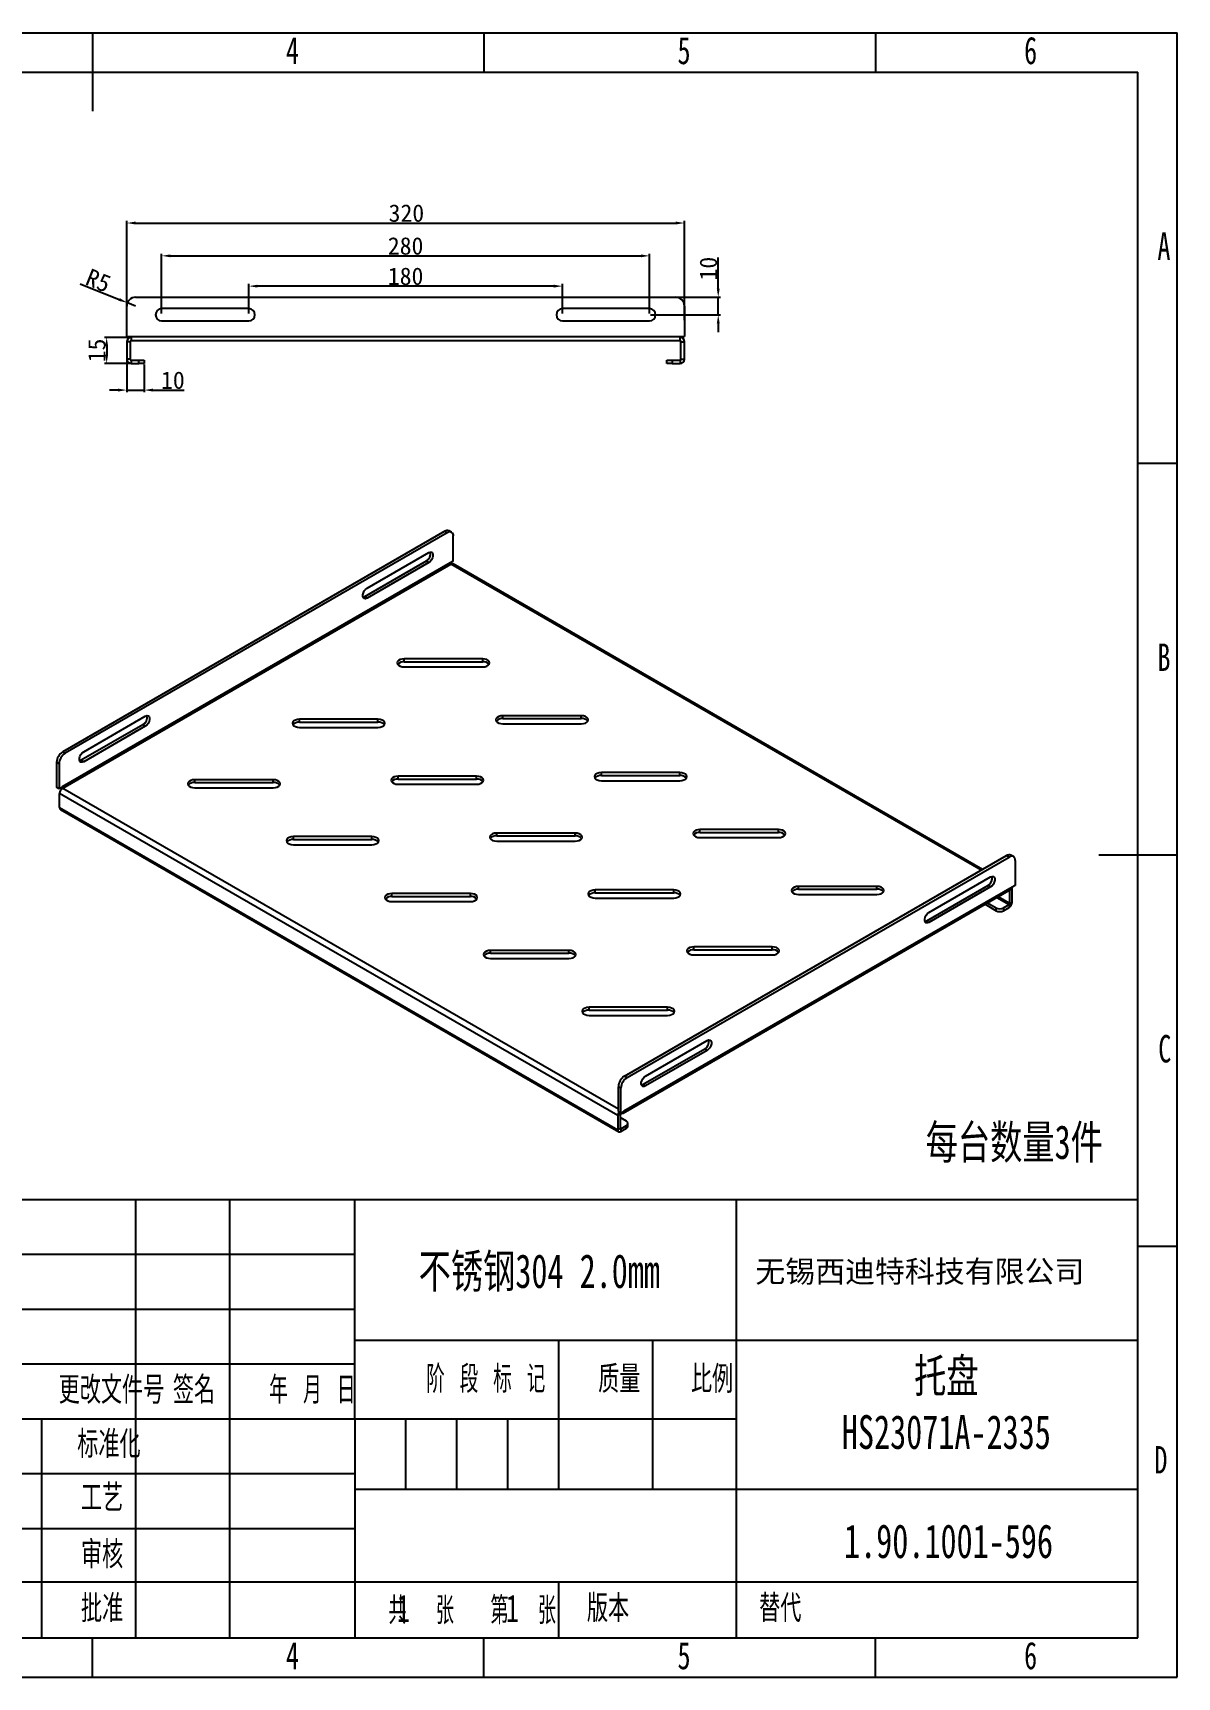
# Model space of a CAD drawing. Header units: millimetres. Extents: x -14348 to 6039, y -1826 to 2921.
# Drawn here: x 2229 to 2885, y -1745 to -801 of the extents above; entities that cross this region are included whole.
import ezdxf

# ---------------------------------------------------------------- set-up
doc = ezdxf.new("R2010")
doc.units = ezdxf.units.MM
doc.layers.add('图框', color=7, linetype='Continuous')
doc.layers.add('标注', color=3, linetype='Continuous')
doc.layers.add('文字层', color=3, linetype='Continuous', lineweight=25)
doc.styles.add('SLDTEXTSTYLE0', font='TXT', dxfattribs={"width": 0.7, "bigfont": 'bigfont'})
doc.styles.add('SLDTEXTSTYLE1', font='TXT', dxfattribs={"width": 0.6, "bigfont": 'bigfont'})
doc.styles.add('SLDTEXTSTYLE2', font='TXT', dxfattribs={"width": 0.614286, "bigfont": 'bigfont'})
doc.styles.add('SLDTEXTSTYLE3', font='TXT', dxfattribs={"width": 0.62, "bigfont": 'bigfont'})
doc.styles.add('SLDTEXTSTYLE5', font='TXT', dxfattribs={"width": 0.7})
doc.dimstyles.new('ISO-25', dxfattribs={"dimtxt": 10, "dimasz": 5, "dimexe": 1.25, "dimexo": 0.625, "dimtad": 1, "dimdsep": 46, "dimtxsty": 'Standard', "dimcen": 2.5, "dimadec": 0, "dimazin": 0, "dimtfac": 1, "dimtmove": 0, "dimatfit": 3, "dimfxl": 1, "dimarcsym": 0})

# ---------------------------------------------------------------- blocks, each defined once
blk = doc.blocks.new('*D82')
at = {"layer": 'Defpoints', "color": 0, "transparency": 16777216}
for p in [(2602.53, -910.14), (2282.53, -966.53), (2602.53, -966.53)]:
    blk.add_point(p, dxfattribs=at)
at = {"layer": '标注', "color": 0, "lineweight": -2, "transparency": 16777216}
for p, q in [((2282.53, -965.9), (2282.53, -908.89)), ((2287.53, -910.14), (2597.53, -910.14)), ((2602.53, -965.9), (2602.53, -908.89))]:
    blk.add_line(p, q, dxfattribs=at)
at = {"layer": '标注', "color": 0, "transparency": 16777216}
for points in [[(2287.53, -909.3), (2287.53, -910.97), (2282.53, -910.14)], [(2597.53, -909.3), (2597.53, -910.97), (2602.53, -910.14)]]:
    blk.add_solid(points, dxfattribs=at)
at = {"layer": '标注', "color": 0, "transparency": 16777216, "insert": (2442.98, -904.51), "char_height": 10, "attachment_point": 5}
blk.add_mtext('320', dxfattribs=at)
blk = doc.blocks.new('*D83')
at = {"layer": 'Defpoints', "color": 0, "transparency": 16777216}
for p in [(2352.53, -946.37), (2352.53, -962.78), (2532.53, -962.78)]:
    blk.add_point(p, dxfattribs=at)
at = {"layer": '标注', "color": 0, "lineweight": -2, "transparency": 16777216}
for p, q in [((2352.53, -962.15), (2352.53, -945.12)), ((2527.53, -946.37), (2357.53, -946.37)), ((2532.53, -962.15), (2532.53, -945.12))]:
    blk.add_line(p, q, dxfattribs=at)
at = {"layer": '标注', "color": 0, "transparency": 16777216}
for points in [[(2357.53, -945.54), (2357.53, -947.21), (2352.53, -946.37)], [(2527.53, -945.54), (2527.53, -947.21), (2532.53, -946.37)]]:
    blk.add_solid(points, dxfattribs=at)
at = {"layer": '标注', "color": 0, "transparency": 16777216, "insert": (2442.53, -940.75), "char_height": 10, "attachment_point": 5}
blk.add_mtext('180', dxfattribs=at)
blk = doc.blocks.new('*D84')
at = {"layer": 'Defpoints', "color": 0, "transparency": 16777216}
for p in [(2582.53, -928.99), (2302.53, -962.78), (2582.53, -962.78)]:
    blk.add_point(p, dxfattribs=at)
at = {"layer": '标注', "color": 0, "lineweight": -2, "transparency": 16777216}
for p, q in [((2302.53, -962.15), (2302.53, -927.74)), ((2307.53, -928.99), (2577.53, -928.99)), ((2582.53, -962.15), (2582.53, -927.74))]:
    blk.add_line(p, q, dxfattribs=at)
at = {"layer": '标注', "color": 0, "transparency": 16777216}
for points in [[(2307.53, -928.16), (2307.53, -929.82), (2302.53, -928.99)], [(2577.53, -928.16), (2577.53, -929.82), (2582.53, -928.99)]]:
    blk.add_solid(points, dxfattribs=at)
at = {"layer": '标注', "color": 0, "transparency": 16777216, "insert": (2442.53, -923.36), "char_height": 10, "attachment_point": 5}
blk.add_mtext('280', dxfattribs=at)
blk = doc.blocks.new('*D85')
at = {"layer": 'Defpoints', "color": 0, "transparency": 16777216}
for p in [(2582.53, -952.78), (2621.94, -952.78), (2582.53, -962.78)]:
    blk.add_point(p, dxfattribs=at)
at = {"layer": '标注', "color": 0, "lineweight": -2, "transparency": 16777216}
for p, q in [((2621.94, -947.78), (2621.94, -929.86)), ((2583.15, -952.78), (2623.19, -952.78)), ((2621.94, -962.78), (2621.94, -952.78)), ((2583.15, -962.78), (2623.19, -962.78)), ((2621.94, -967.78), (2621.94, -972.78))]:
    blk.add_line(p, q, dxfattribs=at)
at = {"layer": '标注', "color": 0, "transparency": 16777216}
for points in [[(2621.1, -947.78), (2622.77, -947.78), (2621.94, -952.78)], [(2621.1, -967.78), (2622.77, -967.78), (2621.94, -962.78)]]:
    blk.add_solid(points, dxfattribs=at)
at = {"layer": '标注', "color": 0, "transparency": 16777216, "insert": (2616.31, -936.32), "char_height": 10, "attachment_point": 5, "rotation": 90}
blk.add_mtext('10', dxfattribs=at)
blk = doc.blocks.new('*D86')
at = {"layer": 'Defpoints', "color": 0, "transparency": 16777216}
for p in [(2285.03, -975.78), (2270.98, -990.78), (2285.03, -990.78)]:
    blk.add_point(p, dxfattribs=at)
at = {"layer": '标注', "color": 0, "lineweight": -2, "transparency": 16777216}
for p, q in [((2284.4, -975.78), (2269.73, -975.78)), ((2270.98, -980.78), (2270.98, -985.78)), ((2284.4, -990.78), (2269.73, -990.78))]:
    blk.add_line(p, q, dxfattribs=at)
at = {"layer": '标注', "color": 0, "transparency": 16777216}
for points in [[(2270.15, -980.78), (2271.81, -980.78), (2270.98, -975.78)], [(2270.15, -985.78), (2271.81, -985.78), (2270.98, -990.78)]]:
    blk.add_solid(points, dxfattribs=at)
at = {"layer": '标注', "color": 0, "transparency": 16777216, "insert": (2265.36, -983.28), "char_height": 10, "attachment_point": 5, "rotation": 90}
blk.add_mtext('15', dxfattribs=at)
blk = doc.blocks.new('*D87')
at = {"layer": 'Defpoints', "color": 0, "transparency": 16777216}
for p in [(2282.53, -983.28), (2292.53, -990.78), (2292.53, -1006.05)]:
    blk.add_point(p, dxfattribs=at)
at = {"layer": '标注', "color": 0, "lineweight": -2, "transparency": 16777216}
for p, q in [((2282.53, -983.9), (2282.53, -1007.3)), ((2292.53, -991.4), (2292.53, -1007.3)), ((2277.53, -1006.05), (2272.53, -1006.05)), ((2282.53, -1006.05), (2292.53, -1006.05)), ((2297.53, -1006.05), (2315.44, -1006.05))]:
    blk.add_line(p, q, dxfattribs=at)
at = {"layer": '标注', "color": 0, "transparency": 16777216}
for points in [[(2277.53, -1005.21), (2277.53, -1006.88), (2282.53, -1006.05)], [(2297.53, -1005.21), (2297.53, -1006.88), (2292.53, -1006.05)]]:
    blk.add_solid(points, dxfattribs=at)
at = {"layer": '标注', "color": 0, "transparency": 16777216, "insert": (2308.98, -1000.42), "char_height": 10, "attachment_point": 5}
blk.add_mtext('10', dxfattribs=at)
blk = doc.blocks.new('*D88')
at = {"layer": 'Defpoints', "color": 0, "transparency": 16777216}
for p in [(2282.88, -955.92), (2287.53, -957.78)]:
    blk.add_point(p, dxfattribs=at)
at = {"layer": '标注', "color": 0, "lineweight": -2, "transparency": 16777216}
for p, q in [((2255.79, -945.09), (2278.24, -954.06)), ((2287.53, -957.78), (2282.88, -955.92))]:
    blk.add_line(p, q, dxfattribs=at)
at = {"layer": '标注', "color": 0, "transparency": 16777216}
blk.add_solid([(2278.55, -953.29), (2277.93, -954.84), (2282.88, -955.92)], dxfattribs=at)
at = {"layer": '标注', "color": 0, "transparency": 16777216, "insert": (2266.19, -943.19), "char_height": 10, "attachment_point": 5, "rotation": 338.21003}
blk.add_mtext('R5', dxfattribs=at)

msp = doc.modelspace()

# ---------------------------------------------------------------- linework, layer by layer
at = {"color": 7, "linetype": 'Continuous', "lineweight": 25}
for p, q in [((2287.526, -952.776), (2597.526, -952.776)), ((2282.526, -975.276), (2282.526, -957.776)), ((2352.526, -959.276), (2302.526, -959.276)), ((2582.526, -959.276), (2532.526, -959.276)), ((2602.526, -957.776), (2602.526, -975.276)), ((2302.526, -966.276), (2352.526, -966.276)), ((2532.526, -966.276), (2582.526, -966.276)), ((2282.526, -975.276), (2285.026, -975.276)), ((2284.526, -978.276), (2282.526, -978.276)), ((2282.526, -978.276), (2282.526, -988.276)), ((2284.526, -978.276), (2284.526, -988.276)), ((2285.026, -975.276), (2600.026, -975.276)), ((2285.026, -975.276), (2285.026, -977.776)), ((2600.026, -977.776), (2285.026, -977.776)), ((2600.026, -975.276), (2602.526, -975.276)), ((2600.026, -977.776), (2600.026, -975.276)), ((2600.526, -978.276), (2602.526, -978.276)), ((2600.526, -988.276), (2600.526, -978.276)), ((2602.526, -988.276), (2602.526, -978.276)), ((2284.526, -988.276), (2282.526, -988.276)), ((2285.026, -988.776), (2285.026, -990.776)), ((2285.026, -988.776), (2289.526, -988.776)), ((2285.026, -990.776), (2289.526, -990.776)), ((2289.526, -990.776), (2289.526, -988.776)), ((2289.526, -988.776), (2292.526, -988.776)), ((2292.526, -990.776), (2289.526, -990.776)), ((2292.526, -988.776), (2292.526, -990.776)), ((2592.526, -990.776), (2592.526, -988.776)), ((2592.526, -988.776), (2595.526, -988.776)), ((2595.526, -990.776), (2592.526, -990.776)), ((2595.526, -988.776), (2595.526, -990.776)), ((2595.526, -988.776), (2600.026, -988.776)), ((2595.526, -990.776), (2600.026, -990.776)), ((2600.026, -988.776), (2600.026, -990.776)), ((2600.526, -988.276), (2602.526, -988.276)), ((2464.966, -1087.106), (2245.763, -1213.649)), ((2466.38, -1087.922), (2247.177, -1214.465)), ((2466.38, -1087.922), (2464.966, -1087.106)), ((2468.88, -1087.675), (2467.466, -1086.858)), ((2469.916, -1104.253), (2469.916, -1089.964)), ((2454.359, -1104.252), (2419.004, -1124.662)), ((2420.418, -1119.763), (2455.773, -1099.353)), ((2455.773, -1105.069), (2454.359, -1104.252)), ((2469.916, -1104.253), (2468.148, -1105.274)), ((2468.148, -1105.274), (2245.409, -1233.858)), ((2245.763, -1234.47), (2468.501, -1105.886)), ((2455.773, -1105.069), (2420.418, -1125.479)), ((2772.908, -1281.617), (2468.501, -1105.886)), ((2773.64, -1281.194), (2469.751, -1105.762)), ((2420.418, -1125.479), (2419.004, -1124.662)), ((2486.759, -1160.317), (2441.759, -1160.317)), ((2441.759, -1161.95), (2441.759, -1160.317)), ((2486.759, -1161.95), (2486.759, -1160.317)), ((2441.759, -1161.95), (2486.759, -1161.95)), ((2441.759, -1164.936), (2486.759, -1164.936)), ((2291.725, -1198.139), (2256.369, -1218.549)), ((2257.783, -1213.65), (2293.139, -1193.24)), ((2293.139, -1198.955), (2291.725, -1198.139)), ((2426.655, -1195.015), (2381.655, -1195.015)), ((2381.655, -1196.648), (2381.655, -1195.015)), ((2381.655, -1196.648), (2426.655, -1196.648)), ((2426.655, -1196.648), (2426.655, -1195.015)), ((2543.327, -1192.974), (2498.327, -1192.974)), ((2498.327, -1194.607), (2498.327, -1192.974)), ((2498.327, -1194.607), (2543.327, -1194.607)), ((2498.327, -1197.592), (2543.327, -1197.592)), ((2543.327, -1194.607), (2543.327, -1192.974)), ((2293.139, -1198.955), (2257.783, -1219.366)), ((2381.655, -1199.633), (2426.655, -1199.633)), ((2245.763, -1213.649), (2247.177, -1214.465)), ((2243.641, -1220.589), (2242.227, -1219.773)), ((2242.227, -1219.773), (2242.227, -1234.062)), ((2243.641, -1220.589), (2243.641, -1234.879)), ((2257.783, -1219.366), (2256.369, -1218.549)), ((2599.896, -1225.63), (2554.896, -1225.63)), ((2554.896, -1227.263), (2554.896, -1225.63)), ((2599.896, -1227.263), (2599.896, -1225.63)), ((2243.641, -1234.879), (2242.227, -1234.062)), ((2245.409, -1233.858), (2243.641, -1234.879)), ((2245.763, -1234.47), (2564.668, -1418.571)), ((2366.551, -1229.712), (2321.551, -1229.712)), ((2321.551, -1231.345), (2321.551, -1229.712)), ((2321.551, -1231.345), (2366.551, -1231.345)), ((2321.551, -1234.33), (2366.551, -1234.33)), ((2366.551, -1231.345), (2366.551, -1229.712)), ((2483.223, -1227.671), (2438.223, -1227.671)), ((2438.223, -1229.304), (2438.223, -1227.671)), ((2438.223, -1229.304), (2483.223, -1229.304)), ((2438.223, -1232.289), (2483.223, -1232.289)), ((2483.223, -1229.304), (2483.223, -1227.671)), ((2554.896, -1227.263), (2599.896, -1227.263)), ((2554.896, -1230.248), (2599.896, -1230.248)), ((2564.314, -1422.449), (2243.995, -1237.532)), ((2243.995, -1245.698), (2243.995, -1237.532)), ((2243.995, -1245.698), (2564.314, -1430.614)), ((2244.513, -1246.842), (2564.832, -1431.759)), ((2423.119, -1262.368), (2378.119, -1262.368)), ((2378.119, -1264.002), (2378.119, -1262.368)), ((2378.119, -1264.002), (2423.119, -1264.002)), ((2423.119, -1264.002), (2423.119, -1262.368)), ((2539.792, -1260.327), (2494.792, -1260.327)), ((2494.792, -1261.96), (2494.792, -1260.327)), ((2494.792, -1261.96), (2539.792, -1261.96)), ((2539.792, -1261.96), (2539.792, -1260.327)), ((2656.464, -1258.286), (2611.464, -1258.286)), ((2611.464, -1259.919), (2611.464, -1258.286)), ((2611.464, -1259.919), (2656.464, -1259.919)), ((2611.464, -1262.905), (2656.464, -1262.905)), ((2656.464, -1259.919), (2656.464, -1258.286)), ((2378.119, -1266.987), (2423.119, -1266.987)), ((2494.792, -1264.946), (2539.792, -1264.946)), ((2568.203, -1399.79), (2787.406, -1273.247)), ((2569.618, -1400.606), (2788.821, -1274.063)), ((2788.821, -1274.063), (2787.406, -1273.247)), ((2791.32, -1273.816), (2789.906, -1272.999)), ((2792.356, -1276.105), (2792.356, -1290.394)), ((2596.36, -1292.984), (2551.36, -1292.984)), ((2551.36, -1294.617), (2551.36, -1292.984)), ((2567.332, -1421.144), (2790.071, -1292.559)), ((2790.588, -1291.415), (2567.85, -1419.999)), ((2596.36, -1294.617), (2596.36, -1292.984)), ((2713.033, -1290.943), (2668.033, -1290.943)), ((2668.033, -1292.576), (2668.033, -1290.943)), ((2668.033, -1292.576), (2713.033, -1292.576)), ((2713.033, -1292.576), (2713.033, -1290.943)), ((2776.8, -1290.393), (2741.445, -1310.803)), ((2742.859, -1305.904), (2778.214, -1285.494)), ((2778.214, -1291.21), (2742.859, -1311.62)), ((2778.214, -1291.21), (2776.8, -1290.393)), ((2779.121, -1285.203), (2779.073, -1285.176)), ((2790.543, -1291.85), (2790.588, -1291.823)), ((2790.588, -1291.823), (2790.579, -1291.619)), ((2792.356, -1290.394), (2790.588, -1291.415)), ((2790.588, -1299.989), (2790.588, -1291.823)), ((2479.688, -1295.025), (2434.688, -1295.025)), ((2434.688, -1296.658), (2434.688, -1295.025)), ((2434.688, -1296.658), (2479.688, -1296.658)), ((2434.688, -1299.643), (2479.688, -1299.643)), ((2479.688, -1296.658), (2479.688, -1295.025)), ((2551.36, -1294.617), (2596.36, -1294.617)), ((2551.36, -1297.602), (2596.36, -1297.602)), ((2668.033, -1295.561), (2713.033, -1295.561)), ((2775.056, -1301.227), (2781.396, -1304.888)), ((2776.47, -1300.411), (2781.396, -1303.255)), ((2781.773, -1297.349), (2788.821, -1301.418)), ((2789.174, -1300.805), (2782.481, -1296.941)), ((2785.639, -1303.255), (2788.821, -1301.418)), ((2788.821, -1301.418), (2788.821, -1303.051)), ((2789.174, -1300.805), (2789.174, -1293.077)), ((2789.174, -1300.805), (2790.588, -1299.989)), ((2742.859, -1311.62), (2741.445, -1310.803)), ((2781.396, -1304.888), (2781.396, -1303.255)), ((2785.639, -1304.888), (2788.821, -1303.051)), ((2785.639, -1303.255), (2785.639, -1304.888)), ((2536.256, -1327.681), (2491.256, -1327.681)), ((2491.256, -1329.314), (2491.256, -1327.681)), ((2491.256, -1329.314), (2536.256, -1329.314)), ((2536.256, -1329.314), (2536.256, -1327.681)), ((2652.929, -1325.64), (2607.929, -1325.64)), ((2607.929, -1327.273), (2607.929, -1325.64)), ((2607.929, -1327.273), (2652.929, -1327.273)), ((2607.929, -1330.258), (2652.929, -1330.258)), ((2652.929, -1327.273), (2652.929, -1325.64)), ((2491.256, -1332.299), (2536.256, -1332.299)), ((2592.825, -1360.337), (2547.825, -1360.337)), ((2547.825, -1361.97), (2547.825, -1360.337)), ((2547.825, -1361.97), (2592.825, -1361.97)), ((2547.825, -1364.956), (2592.825, -1364.956)), ((2592.825, -1361.97), (2592.825, -1360.337)), ((2614.165, -1384.28), (2578.81, -1404.69)), ((2580.224, -1399.791), (2615.58, -1379.381)), ((2615.58, -1385.097), (2580.224, -1405.507)), ((2615.58, -1385.097), (2614.165, -1384.28)), ((2566.082, -1406.73), (2564.668, -1405.914)), ((2564.668, -1420.203), (2564.668, -1405.914)), ((2568.203, -1399.79), (2569.618, -1400.606)), ((2580.224, -1405.507), (2578.81, -1404.69)), ((2566.082, -1421.02), (2566.082, -1406.73)), ((2565.728, -1421.632), (2564.314, -1422.449)), ((2564.314, -1422.449), (2564.314, -1430.614)), ((2564.668, -1420.203), (2566.082, -1421.02)), ((2565.728, -1421.632), (2565.728, -1429.798)), ((2569.264, -1425.716), (2565.728, -1423.675)), ((2567.85, -1419.999), (2566.082, -1421.02)), ((2566.082, -1421.02), (2566.082, -1421.02)), ((2565.728, -1429.798), (2564.314, -1430.614)), ((2566.082, -1430.002), (2565.728, -1429.798)), ((2566.082, -1430.002), (2569.264, -1428.165)), ((2566.082, -1431.635), (2569.264, -1429.798)), ((2566.082, -1430.002), (2566.082, -1431.635)), ((2569.264, -1429.798), (2569.264, -1428.165)), ((2570.143, -1428.573), (2570.143, -1426.94))]:
    msp.add_line(p, q, dxfattribs=at)
at = {"color": 7, "linetype": 'Continuous', "lineweight": 25, "flags": 128}
for points in [[(2455.773, -1099.353), (2456.62, -1099.036), (2457.364, -1099.103), (2457.917, -1099.544), (2458.211, -1100.307), (2458.211, -1101.3), (2457.917, -1102.402), (2457.364, -1103.482), (2456.62, -1104.408), (2455.773, -1105.069)], [(2420.418, -1125.479), (2419.572, -1125.795), (2418.827, -1125.728), (2418.275, -1125.287), (2417.981, -1124.524), (2417.981, -1123.532), (2418.275, -1122.429), (2418.827, -1121.35), (2419.572, -1120.424), (2420.418, -1119.763)], [(2419.004, -1124.662), (2418.157, -1124.979), (2418.11, -1124.985)], [(2441.759, -1160.317), (2440.523, -1160.43), (2439.408, -1160.758), (2438.523, -1161.269), (2437.954, -1161.913), (2437.759, -1162.627), (2437.954, -1163.34), (2438.523, -1163.984), (2439.408, -1164.495), (2440.523, -1164.823), (2441.759, -1164.936)], [(2486.759, -1164.936), (2487.995, -1164.823), (2489.11, -1164.495), (2489.995, -1163.984), (2490.563, -1163.34), (2490.759, -1162.627), (2490.563, -1161.913), (2489.995, -1161.269), (2489.11, -1160.758), (2487.995, -1160.43), (2486.759, -1160.317)], [(2293.139, -1193.24), (2293.985, -1192.923), (2294.73, -1192.99), (2295.282, -1193.431), (2295.576, -1194.194), (2295.576, -1195.187), (2295.282, -1196.289), (2294.73, -1197.368), (2293.985, -1198.294), (2293.139, -1198.955)], [(2381.655, -1195.015), (2380.419, -1195.128), (2379.303, -1195.456), (2378.419, -1195.967), (2377.85, -1196.61), (2377.655, -1197.324), (2377.85, -1198.037), (2378.419, -1198.681), (2379.303, -1199.192), (2380.419, -1199.52), (2381.655, -1199.633)], [(2426.655, -1199.633), (2427.891, -1199.52), (2429.006, -1199.192), (2429.891, -1198.681), (2430.459, -1198.037), (2430.655, -1197.324), (2430.459, -1196.61), (2429.891, -1195.967), (2429.006, -1195.456), (2427.891, -1195.128), (2426.655, -1195.015)], [(2498.327, -1192.974), (2497.091, -1193.087), (2495.976, -1193.415), (2495.091, -1193.926), (2494.523, -1194.569), (2494.327, -1195.283), (2494.523, -1195.996), (2495.091, -1196.64), (2495.976, -1197.151), (2497.091, -1197.479), (2498.327, -1197.592)], [(2543.327, -1197.592), (2544.563, -1197.479), (2545.678, -1197.151), (2546.563, -1196.64), (2547.131, -1195.996), (2547.327, -1195.283), (2547.131, -1194.569), (2546.563, -1193.926), (2545.678, -1193.415), (2544.563, -1193.087), (2543.327, -1192.974)], [(2257.783, -1219.366), (2256.937, -1219.682), (2256.193, -1219.615), (2255.64, -1219.174), (2255.346, -1218.411), (2255.346, -1217.419), (2255.64, -1216.316), (2256.193, -1215.237), (2256.937, -1214.311), (2257.783, -1213.65)], [(2256.369, -1218.549), (2255.523, -1218.866), (2255.476, -1218.872)], [(2554.896, -1225.63), (2553.66, -1225.743), (2552.545, -1226.071), (2551.66, -1226.582), (2551.092, -1227.226), (2550.896, -1227.939), (2551.092, -1228.653), (2551.66, -1229.296), (2552.545, -1229.807), (2553.66, -1230.135), (2554.896, -1230.248)], [(2599.896, -1230.248), (2601.132, -1230.135), (2602.247, -1229.807), (2603.132, -1229.296), (2603.7, -1228.653), (2603.896, -1227.939), (2603.7, -1227.226), (2603.132, -1226.582), (2602.247, -1226.071), (2601.132, -1225.743), (2599.896, -1225.63)], [(2321.551, -1229.712), (2320.314, -1229.825), (2319.199, -1230.153), (2318.314, -1230.664), (2317.746, -1231.308), (2317.551, -1232.021), (2317.746, -1232.735), (2318.314, -1233.379), (2319.199, -1233.889), (2320.314, -1234.217), (2321.551, -1234.33)], [(2366.551, -1234.33), (2367.787, -1234.217), (2368.902, -1233.889), (2369.787, -1233.379), (2370.355, -1232.735), (2370.551, -1232.021), (2370.355, -1231.308), (2369.787, -1230.664), (2368.902, -1230.153), (2367.787, -1229.825), (2366.551, -1229.712)], [(2438.223, -1227.671), (2436.987, -1227.784), (2435.872, -1228.112), (2434.987, -1228.623), (2434.419, -1229.267), (2434.223, -1229.98), (2434.419, -1230.694), (2434.987, -1231.338), (2435.872, -1231.848), (2436.987, -1232.176), (2438.223, -1232.289)], [(2483.223, -1232.289), (2484.459, -1232.176), (2485.574, -1231.848), (2486.459, -1231.338), (2487.027, -1230.694), (2487.223, -1229.98), (2487.027, -1229.267), (2486.459, -1228.623), (2485.574, -1228.112), (2484.459, -1227.784), (2483.223, -1227.671)], [(2378.119, -1262.368), (2376.883, -1262.481), (2375.768, -1262.809), (2374.883, -1263.32), (2374.315, -1263.964), (2374.119, -1264.678), (2374.315, -1265.391), (2374.883, -1266.035), (2375.768, -1266.546), (2376.883, -1266.874), (2378.119, -1266.987)], [(2423.119, -1266.987), (2424.355, -1266.874), (2425.47, -1266.546), (2426.355, -1266.035), (2426.923, -1265.391), (2427.119, -1264.678), (2426.923, -1263.964), (2426.355, -1263.32), (2425.47, -1262.809), (2424.355, -1262.481), (2423.119, -1262.368)], [(2494.792, -1260.327), (2493.556, -1260.44), (2492.441, -1260.768), (2491.556, -1261.279), (2490.987, -1261.923), (2490.792, -1262.637), (2490.987, -1263.35), (2491.556, -1263.994), (2492.441, -1264.505), (2493.556, -1264.833), (2494.792, -1264.946)], [(2539.792, -1264.946), (2541.028, -1264.833), (2542.143, -1264.505), (2543.028, -1263.994), (2543.596, -1263.35), (2543.792, -1262.637), (2543.596, -1261.923), (2543.028, -1261.279), (2542.143, -1260.768), (2541.028, -1260.44), (2539.792, -1260.327)], [(2611.464, -1258.286), (2610.228, -1258.399), (2609.113, -1258.727), (2608.228, -1259.238), (2607.66, -1259.882), (2607.464, -1260.596), (2607.66, -1261.309), (2608.228, -1261.953), (2609.113, -1262.464), (2610.228, -1262.792), (2611.464, -1262.905)], [(2656.464, -1262.905), (2657.7, -1262.792), (2658.815, -1262.464), (2659.7, -1261.953), (2660.269, -1261.309), (2660.464, -1260.596), (2660.269, -1259.882), (2659.7, -1259.238), (2658.815, -1258.727), (2657.7, -1258.399), (2656.464, -1258.286)], [(2551.36, -1292.984), (2550.124, -1293.097), (2549.009, -1293.425), (2548.124, -1293.936), (2547.556, -1294.579), (2547.36, -1295.293), (2547.556, -1296.006), (2548.124, -1296.65), (2549.009, -1297.161), (2550.124, -1297.489), (2551.36, -1297.602)], [(2596.36, -1297.602), (2597.596, -1297.489), (2598.711, -1297.161), (2599.596, -1296.65), (2600.164, -1296.006), (2600.36, -1295.293), (2600.164, -1294.579), (2599.596, -1293.936), (2598.711, -1293.425), (2597.596, -1293.097), (2596.36, -1292.984)], [(2668.033, -1290.943), (2666.797, -1291.056), (2665.682, -1291.384), (2664.797, -1291.895), (2664.229, -1292.538), (2664.033, -1293.252), (2664.229, -1293.965), (2664.797, -1294.609), (2665.682, -1295.12), (2666.797, -1295.448), (2668.033, -1295.561)], [(2713.033, -1295.561), (2714.269, -1295.448), (2715.384, -1295.12), (2716.269, -1294.609), (2716.837, -1293.965), (2717.033, -1293.252), (2716.837, -1292.538), (2716.269, -1291.895), (2715.384, -1291.384), (2714.269, -1291.056), (2713.033, -1290.943)], [(2778.214, -1285.494), (2779.061, -1285.177), (2779.805, -1285.244), (2780.357, -1285.685), (2780.651, -1286.448), (2780.651, -1287.441), (2780.357, -1288.543), (2779.805, -1289.623), (2779.061, -1290.549), (2778.214, -1291.21)], [(2434.688, -1295.025), (2433.452, -1295.138), (2432.336, -1295.466), (2431.452, -1295.977), (2430.883, -1296.62), (2430.688, -1297.334), (2430.883, -1298.047), (2431.452, -1298.691), (2432.336, -1299.202), (2433.452, -1299.53), (2434.688, -1299.643)], [(2479.688, -1299.643), (2480.924, -1299.53), (2482.039, -1299.202), (2482.924, -1298.691), (2483.492, -1298.047), (2483.688, -1297.334), (2483.492, -1296.62), (2482.924, -1295.977), (2482.039, -1295.466), (2480.924, -1295.138), (2479.688, -1295.025)], [(2742.859, -1311.62), (2742.012, -1311.936), (2741.268, -1311.87), (2740.715, -1311.428), (2740.421, -1310.665), (2740.421, -1309.673), (2740.715, -1308.57), (2741.268, -1307.491), (2742.012, -1306.565), (2742.859, -1305.904)], [(2741.445, -1310.803), (2740.598, -1311.12), (2740.551, -1311.126)], [(2491.256, -1327.681), (2490.02, -1327.794), (2488.905, -1328.122), (2488.02, -1328.633), (2487.452, -1329.277), (2487.256, -1329.99), (2487.452, -1330.704), (2488.02, -1331.348), (2488.905, -1331.858), (2490.02, -1332.186), (2491.256, -1332.299)], [(2536.256, -1332.299), (2537.492, -1332.186), (2538.607, -1331.858), (2539.492, -1331.348), (2540.06, -1330.704), (2540.256, -1329.99), (2540.06, -1329.277), (2539.492, -1328.633), (2538.607, -1328.122), (2537.492, -1327.794), (2536.256, -1327.681)], [(2607.929, -1325.64), (2606.693, -1325.753), (2605.578, -1326.081), (2604.693, -1326.592), (2604.125, -1327.236), (2603.929, -1327.949), (2604.125, -1328.663), (2604.693, -1329.306), (2605.578, -1329.817), (2606.693, -1330.145), (2607.929, -1330.258)], [(2652.929, -1330.258), (2654.165, -1330.145), (2655.28, -1329.817), (2656.165, -1329.306), (2656.733, -1328.663), (2656.929, -1327.949), (2656.733, -1327.236), (2656.165, -1326.592), (2655.28, -1326.081), (2654.165, -1325.753), (2652.929, -1325.64)], [(2547.825, -1360.337), (2546.589, -1360.45), (2545.474, -1360.778), (2544.589, -1361.289), (2544.02, -1361.933), (2543.825, -1362.647), (2544.02, -1363.36), (2544.589, -1364.004), (2545.474, -1364.515), (2546.589, -1364.843), (2547.825, -1364.956)], [(2592.825, -1364.956), (2594.061, -1364.843), (2595.176, -1364.515), (2596.061, -1364.004), (2596.629, -1363.36), (2596.825, -1362.647), (2596.629, -1361.933), (2596.061, -1361.289), (2595.176, -1360.778), (2594.061, -1360.45), (2592.825, -1360.337)], [(2615.58, -1379.381), (2616.426, -1379.064), (2617.17, -1379.131), (2617.723, -1379.572), (2618.017, -1380.335), (2618.017, -1381.328), (2617.723, -1382.43), (2617.17, -1383.51), (2616.426, -1384.436), (2615.58, -1385.097)], [(2580.224, -1405.507), (2579.378, -1405.823), (2578.633, -1405.756), (2578.081, -1405.315), (2577.787, -1404.552), (2577.787, -1403.56), (2578.081, -1402.457), (2578.633, -1401.378), (2579.378, -1400.452), (2580.224, -1399.791)], [(2578.81, -1404.69), (2577.964, -1405.007), (2577.916, -1405.013)]]:
    msp.add_lwpolyline(points, dxfattribs=at)
at = {"color": 7, "linetype": 'Continuous', "lineweight": 25}
for centre, radius, start, end in [((2287.526, -957.776), 5, 90, 180), ((2597.526, -957.776), 5, 0, 90), ((2302.526, -962.776), 3.5, 90, 270), ((2352.526, -962.776), 3.5, 270, 90), ((2532.526, -962.776), 3.5, 90, 270), ((2582.526, -962.776), 3.5, 270, 90), ((2285.026, -978.276), 2.5, 90, 180), ((2285.026, -978.276), 0.5, 90, 180), ((2600.026, -978.276), 2.5, 0, 90), ((2600.026, -978.276), 0.5, 0, 90), ((2285.026, -988.276), 2.5, 180, 270), ((2285.026, -988.276), 0.5, 180, 270), ((2600.026, -988.276), 0.5, 270, 0), ((2600.026, -988.276), 2.5, 270, 0), ((2466.43, -1089.15), 2.515, 65.692881, 125.617577), ((2467.76, -1089.614), 2.184, 350.785963, 129.203285), ((2452.057, -1100.113), 4.736, 299.090583, 13.228403), ((2468.915, -1105.239), 0.768, 182.605478, 237.394522), ((2469.234, -1106.908), 1.257, 65.692881, 125.617577), ((2441.378, -1166.432), 4.498, 85.145615, 138.351076), ((2487.139, -1166.432), 4.498, 41.648924, 94.854385), ((2289.422, -1194), 4.736, 299.090583, 13.228403), ((2381.274, -1201.13), 4.498, 85.145615, 138.351076), ((2427.035, -1201.13), 4.498, 41.648924, 94.854385), ((2497.947, -1199.089), 4.498, 85.145615, 138.351076), ((2543.708, -1199.089), 4.498, 41.648924, 94.854385), ((2249.903, -1220.122), 7.684, 122.605478, 177.394522), ((2251.317, -1220.938), 7.684, 122.605478, 177.394522), ((2247.833, -1237.707), 3.842, 122.605478, 177.394522), ((2248.216, -1232.646), 4.276, 205.25684, 218.142894), ((2246.177, -1233.823), 0.768, 182.605478, 237.394522), ((2321.17, -1235.827), 4.498, 85.145615, 138.351076), ((2366.931, -1235.827), 4.498, 41.648924, 94.854385), ((2437.843, -1233.786), 4.498, 85.145615, 138.351076), ((2483.604, -1233.786), 4.498, 41.648924, 94.854385), ((2554.515, -1231.745), 4.498, 85.145615, 138.351076), ((2600.276, -1231.745), 4.498, 41.648924, 94.854385), ((2245.22, -1245.833), 1.232, 173.701152, 234.986667), ((2377.738, -1268.483), 4.498, 85.145615, 138.351076), ((2423.5, -1268.483), 4.498, 41.648924, 94.854385), ((2494.411, -1266.442), 4.498, 85.145615, 138.351076), ((2540.172, -1266.442), 4.498, 41.648924, 94.854385), ((2611.084, -1264.401), 4.498, 85.145615, 138.351076), ((2656.845, -1264.401), 4.498, 41.648924, 94.854385), ((2788.871, -1275.291), 2.515, 65.692881, 125.617577), ((2790.201, -1275.755), 2.184, 350.785963, 129.203285), ((2667.652, -1297.058), 4.498, 85.145615, 138.351076), ((2713.413, -1297.058), 4.498, 41.648924, 94.854385), ((2774.48, -1286.242), 4.755, 299.196616, 12.619491), ((2789.363, -1291.55), 1.232, 305.013333, 6.298848), ((2434.307, -1301.14), 4.498, 85.145615, 138.351076), ((2480.068, -1301.14), 4.498, 41.648924, 94.854385), ((2550.98, -1299.099), 4.498, 85.145615, 138.351076), ((2596.741, -1299.099), 4.498, 41.648924, 94.854385), ((2786.75, -1299.814), 3.842, 302.605478, 357.394522), ((2788.407, -1300.77), 0.768, 302.605478, 357.394522), ((2783.517, -1299.16), 4.611, 242.609672, 297.390328), ((2783.517, -1300.794), 4.611, 242.609672, 297.390328), ((2490.876, -1333.796), 4.498, 85.145615, 138.351076), ((2536.637, -1333.796), 4.498, 41.648924, 94.854385), ((2607.548, -1331.755), 4.498, 85.145615, 138.351076), ((2653.309, -1331.755), 4.498, 41.648924, 94.854385), ((2547.444, -1366.452), 4.498, 85.145615, 138.351076), ((2593.205, -1366.452), 4.498, 41.648924, 94.854385), ((2611.863, -1380.141), 4.736, 299.090583, 13.228403), ((2572.344, -1406.263), 7.684, 122.605478, 177.394522), ((2573.758, -1407.08), 7.684, 122.605478, 177.394522), ((2568.043, -1422.597), 3.731, 144.065234, 177.720677), ((2566.496, -1421.667), 0.768, 122.605478, 177.394522), ((2566.772, -1420.174), 1.092, 230.796715, 9.214037), ((2565.392, -1430.789), 1.092, 170.785963, 309.203285), ((2565.944, -1429.833), 0.218, 170.785963, 309.203285), ((2568.799, -1426.94), 1.31, 290.783421, 69.216579), ((2568.641, -1428.424), 1.509, 294.374658, 354.305201)]:
    msp.add_arc(centre, radius, start, end, dxfattribs=at)
at = {"layer": '图框'}
for p, q in [((1550.426, -800.999), (2885.258, -800.999)), ((2487.505, -800.999), (2487.505, -823.471)), ((2712.224, -800.999), (2712.224, -823.471)), ((2885.258, -1744.819), (2885.258, -800.999)), ((2885.258, -1048.19), (2862.786, -1048.19)), ((2885.258, -1497.628), (2862.786, -1497.628)), ((2053.797, -1502.122), (2413.348, -1502.122)), ((2053.797, -1533.583), (2413.348, -1533.583)), ((2442.561, -1596.504), (2442.561, -1636.954)), ((2471.775, -1596.504), (2471.775, -1636.954)), ((2500.988, -1596.504), (2500.988, -1636.954)), ((2487.505, -1744.819), (2487.505, -1722.347)), ((2712.224, -1744.819), (2712.224, -1722.347)), ((1550.426, -1744.819), (2885.258, -1744.819))]:
    msp.add_line(p, q, dxfattribs=at)
at = {"layer": '图框', "lineweight": 25}
for p, q in [((2262.786, -800.999), (2262.786, -845.942)), ((2885.258, -1272.909), (2840.314, -1272.909)), ((2053.797, -1470.662), (2862.786, -1470.662)), ((2287.505, -1470.662), (2287.505, -1722.347)), ((2341.438, -1470.662), (2341.438, -1722.347)), ((2413.205, -1470.427), (2413.369, -1722.347)), ((2632.188, -1470.662), (2632.188, -1722.347)), ((2413.257, -1551.326), (2862.695, -1551.326)), ((2530.202, -1551.25), (2530.202, -1636.643)), ((2584.134, -1551.56), (2584.134, -1636.954)), ((2053.797, -1565.044), (2413.348, -1565.044)), ((2053.797, -1596.504), (2413.348, -1596.504)), ((2233.572, -1596.504), (2233.572, -1722.347)), ((2413.416, -1596.504), (2632.188, -1596.504)), ((2053.797, -1627.965), (2413.348, -1627.965)), ((2413.348, -1636.954), (2862.786, -1636.954)), ((2053.797, -1659.426), (2413.348, -1659.426)), ((2053.797, -1690.14), (2413.348, -1690.14)), ((2413.348, -1690.14), (2862.786, -1690.14)), ((2530.202, -1690.14), (2530.202, -1722.347)), ((1662.786, -1722.347), (2862.786, -1722.347)), ((2262.786, -1744.819), (2262.786, -1722.347))]:
    msp.add_line(p, q, dxfattribs=at)
at = {"layer": '图框', "linetype": 'Continuous', "lineweight": 25}
for p in [(1662.786, -823.471), (2862.786, -1722.347)]:
    msp.add_line(p, (2862.786, -823.471), dxfattribs=at)

# ---------------------------------------------------------------- texts
at = {"layer": '图框'}
for s, insert, char_height, attachment_point, style in [('4', (2377.592, -803.219), 15.73, 2, 'SLDTEXTSTYLE5'), ('5', (2602.312, -803.219), 15.73, 2, 'SLDTEXTSTYLE5'), ('6', (2801.199, -803.219), 15.73, 2, 'SLDTEXTSTYLE5'), ('A', (2877.709, -915.578), 15.73, 2, 'SLDTEXTSTYLE5'), ('B', (2877.709, -1151.533), 15.73, 2, 'SLDTEXTSTYLE5'), ('C', (2878.189, -1376.252), 15.73, 2, 'SLDTEXTSTYLE5'), ('{\\fSimSun|b0|i0|c134|p2;不锈钢304 2.0mm}', (2519.253, -1502.05), 19.37025, 2, 'SLDTEXTSTYLE0'), ('阶 段 标 记', (2488.51, -1565.918), 15.7303, 2, 'SLDTEXTSTYLE2'), ('质量', (2565.132, -1565.918), 15.7303, 2, 'SLDTEXTSTYLE0'), ('比例', (2618.378, -1565.918), 15.7303, 2, 'SLDTEXTSTYLE0'), ('更改文件号', (2273.737, -1572.157), 15.7303, 2, 'SLDTEXTSTYLE0'), ('签名', (2321.107, -1572.157), 15.7303, 2, 'SLDTEXTSTYLE0'), ('年 月 日', (2389.028, -1572.157), 15.7303, 2, 'SLDTEXTSTYLE3'), ('标准化', (2272.283, -1603.283), 15.7303, 2, 'SLDTEXTSTYLE0'), ('D', (2875.953, -1612.207), 15.73, 2, 'SLDTEXTSTYLE5'), ('工艺', (2268.34, -1634.065), 15.7303, 2, 'SLDTEXTSTYLE0'), ('审核', (2268.34, -1666.62), 15.7303, 2, 'SLDTEXTSTYLE0'), ('批准', (2268.351, -1697.525), 15.7303, 2, 'SLDTEXTSTYLE0'), ('共  张', (2451.466, -1698.698), 15.7303, 2, 'SLDTEXTSTYLE1'), ('1', (2437.584, -1697.487), 15.73, 1, 'SLDTEXTSTYLE5'), ('第  张', (2510.016, -1698.698), 15.7303, 2, 'SLDTEXTSTYLE1'), ('1', (2500.067, -1697.487), 15.73, 1, 'SLDTEXTSTYLE5'), ('版本', (2558.691, -1697.487), 15.7303, 2, 'SLDTEXTSTYLE0'), ('替代', (2645.44, -1697.487), 15.7303, 1, 'SLDTEXTSTYLE0'), ('4', (2377.592, -1724.567), 15.73, 2, 'SLDTEXTSTYLE5'), ('5', (2602.312, -1724.567), 15.73, 2, 'SLDTEXTSTYLE5'), ('6', (2801.199, -1724.567), 15.73, 2, 'SLDTEXTSTYLE5')]:
    msp.add_mtext(s, dxfattribs=dict(at, insert=insert, char_height=char_height, attachment_point=attachment_point, style=style))
at = {"layer": '图框', "char_height": 19.37025, "width": 125.06256, "attachment_point": 2, "style": 'SLDTEXTSTYLE0'}
for s, insert in [('{\\fSimSun|b0|i0|c134|p2;每台数量3件}', (2791.816, -1428.01)), ('{\\fSimSun|b0|i0|c134|p2;托盘\\PHS23071A-2335}', (2752.843, -1562.15)), ('{\\fSimSun|b0|i0|c134|p2;1.90.1001-596}', (2754.094, -1657.08))]:
    msp.add_mtext(s, dxfattribs=dict(at, insert=insert))
at = {"layer": '文字层', "insert": (2643.224, -1505.663), "char_height": 12.58427, "attachment_point": 1}
msp.add_mtext_dynamic_manual_height_columns('{\\fSimSun|b0|i0|c134|p2;无锡西迪特科技有限公司}', width=630.36108, gutter_width=17.5, heights=[0], dxfattribs=at)

# ---------------------------------------------------------------- dimensions: what is measured, and where the dimension line sits
at = {"layer": '标注'}
dim = msp.add_linear_dim(base=(2602.526, -910.137), p1=(2282.526, -966.526), p2=(2602.526, -966.526), dimstyle='ISO-25', dxfattribs=at)
dim.commit()
dim.dimension.update_dxf_attribs({"geometry": '*D82', "text_midpoint": (2442.982, -910.137), "dimtype": 160})
for base, p1, p2, picture, middle in [((2582.526, -928.99), (2302.526, -962.776), (2582.526, -962.776), '*D84', (2442.526, -923.365)), ((2352.526, -946.374), (2532.526, -962.776), (2352.526, -962.776), '*D83', (2442.526, -940.749)), ((2292.526, -1006.046), (2282.526, -983.276), (2292.526, -990.776), '*D87', (2308.985, -1000.421))]:
    dim = msp.add_linear_dim(base=base, p1=p1, p2=p2, dimstyle='ISO-25', dxfattribs=at)
    dim.commit()
    dim.dimension.update_dxf_attribs({"geometry": picture, "text_midpoint": middle})
dim = msp.add_radius_dim(center=(2287.526, -957.776), mpoint=(2282.884, -955.92), dimstyle='ISO-25', dxfattribs=at)
dim.commit()
dim.dimension.update_dxf_attribs({"geometry": '*D88', "text_midpoint": (2264.104, -948.412), "dimtype": 164})
for base, p1, p2, picture, middle in [((2621.938, -952.776), (2582.526, -962.776), (2582.526, -952.776), '*D85', (2616.313, -936.317)), ((2270.981, -990.776), (2285.026, -975.776), (2285.026, -990.776), '*D86', (2265.356, -983.276))]:
    dim = msp.add_linear_dim(base=base, p1=p1, p2=p2, angle=90, dimstyle='ISO-25', dxfattribs=at)
    dim.commit()
    dim.dimension.update_dxf_attribs({"geometry": picture, "text_midpoint": middle})

doc.saveas('drawing.dxf')
